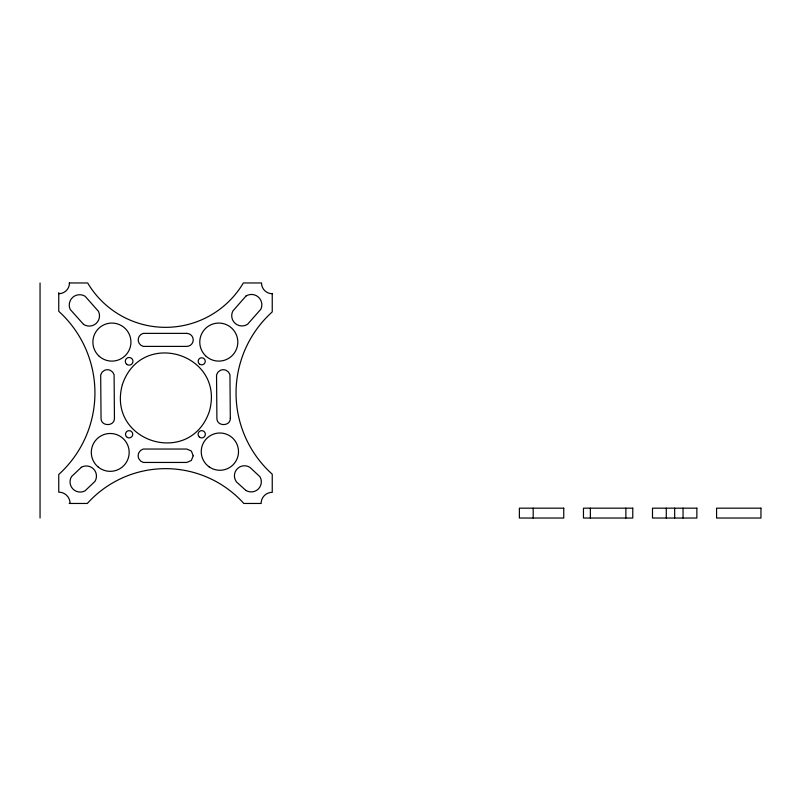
<?xml version="1.0" encoding="UTF-8"?>
<svg xmlns="http://www.w3.org/2000/svg" width="801" height="801" viewBox="0 0 801 801"><rect width="100%" height="100%" fill="white"/><g stroke="black" fill="none" stroke-linecap="round" stroke-linejoin="round"><path stroke-width="1.2" d="M69.437 282.963L69.256 285.226A10.743 10.743 0 0 1 59.284 293.697L58.743 293.657M272.24 293.647L271.659 293.697A10.743 10.743 0 0 1 261.717 285.176L261.547 282.963L243.354 282.963A90.473 90.473 0 0 1 87.659 282.963L69.216 282.963M69.216 503.459L87.329 503.459A105.342 105.342 0 0 1 243.814 503.459L261.186 503.459L261.206 501.857A11.144 11.144 0 0 1 270.928 492.385L272.24 492.405L272.24 474.212A109.076 109.076 0 0 1 272.24 311.909L272.24 293.426M70.007 503.459L69.907 501.426A11.334 11.334 0 0 0 59.675 492.154L58.743 492.194L58.743 474.482A110.077 110.077 0 0 0 58.743 311.299L58.743 292.615M683.053 508.174L683.053 518.037M674.672 508.174L674.672 518.037M666.292 508.174L666.292 518.037M625.871 508.174L625.871 518.037M590.367 508.174L590.367 518.037M533.186 508.174L533.186 518.037M40.05 282.963L40.05 517.987M114.443 418.222C114.733 426.603 100.896 426.723 101.046 418.332L100.686 374.948L101.997 372.275L104.35 370.412A7.079 7.079 0 0 1 110.288 370.322L112.711 372.115L114.092 374.738L114.443 418.222M193.231 455.739L191.329 460.485L186.723 462.447L143.339 462.447L140.686 461.116L138.843 458.743A7.079 7.079 0 0 1 138.793 452.815L140.606 450.402L143.249 449.041L186.723 449.041L191.329 451.003L193.231 455.739M230.308 418.222C230.588 426.603 216.751 426.723 216.901 418.332L216.54 374.948L217.852 372.275L220.205 370.412A7.079 7.079 0 0 1 226.142 370.322L228.565 372.115L229.947 374.738L230.308 418.222M122.383 384.56C106.383 442.092 190.298 467.894 209.381 411.324C225.391 353.792 141.477 327.989 122.383 384.56M246.017 295.99L232.831 311.048A10.253 10.253 0 0 0 247.549 324.305L260.866 309.226A10.383 10.383 0 0 0 246.017 295.99M81.362 467.263L71.499 476.635A10.173 10.173 0 0 0 85.016 490.863L94.949 481.431A10.133 10.133 0 0 0 81.362 467.263M186.723 333.376L143.249 333.376A6.698 6.698 0 0 0 143.339 346.392L186.723 346.392A6.508 6.508 0 0 0 193.231 339.884A6.508 6.508 0 0 0 186.723 333.376M563.754 508.174L519.378 508.174L519.378 518.037L563.754 518.037L563.754 508.174M632.77 508.174L583.468 508.174L583.468 518.037L632.77 518.037L632.77 508.174M696.86 508.174L652.495 508.174L652.495 518.037L696.86 518.037L696.86 508.174M760.95 508.174L716.585 508.174L716.585 518.037L760.95 518.037L760.95 508.174M245.877 490.422L236.645 482.102A10.043 10.043 0 0 1 249.962 467.394L260.035 476.835A10.133 10.133 0 0 1 245.877 490.422M83.524 324.345L70.188 309.416A10.383 10.383 0 0 1 85.136 296.29L98.473 311.349A10.253 10.253 0 0 1 83.524 324.345M98.663 355.754A19.034 19.034 0 0 0 130.363 346.723A19.034 19.034 0 0 0 106.693 323.794A19.034 19.034 0 0 0 98.663 355.754M98.112 466.953A18.934 18.934 0 0 0 128.891 455.639A18.934 18.934 0 0 0 103.709 434.643A18.934 18.934 0 0 0 98.112 466.953M209.091 466.833A18.633 18.633 0 0 0 238.428 453.366A18.633 18.633 0 0 0 212.095 434.703A18.633 18.633 0 0 0 209.091 466.833M199.94 364.385A3.554 3.554 0 0 0 205.266 361.311A3.554 3.554 0 0 0 199.94 358.237A3.554 3.554 0 0 0 199.94 364.385M199.449 437.126A3.645 3.645 0 0 0 205.326 434.803A3.645 3.645 0 0 0 200.37 430.878A3.645 3.645 0 0 0 199.449 437.126M127.309 437.416A3.635 3.635 0 0 0 132.756 434.272A3.635 3.635 0 0 0 127.309 431.128A3.635 3.635 0 0 0 127.309 437.416M205.547 355.754A19.034 19.034 0 0 0 237.246 346.723A19.034 19.034 0 0 0 213.577 323.794A19.034 19.034 0 0 0 205.547 355.754M126.788 364.365A3.845 3.845 0 0 0 132.936 361.812A3.845 3.845 0 0 0 127.649 357.767A3.845 3.845 0 0 0 126.788 364.365"/></g></svg>
